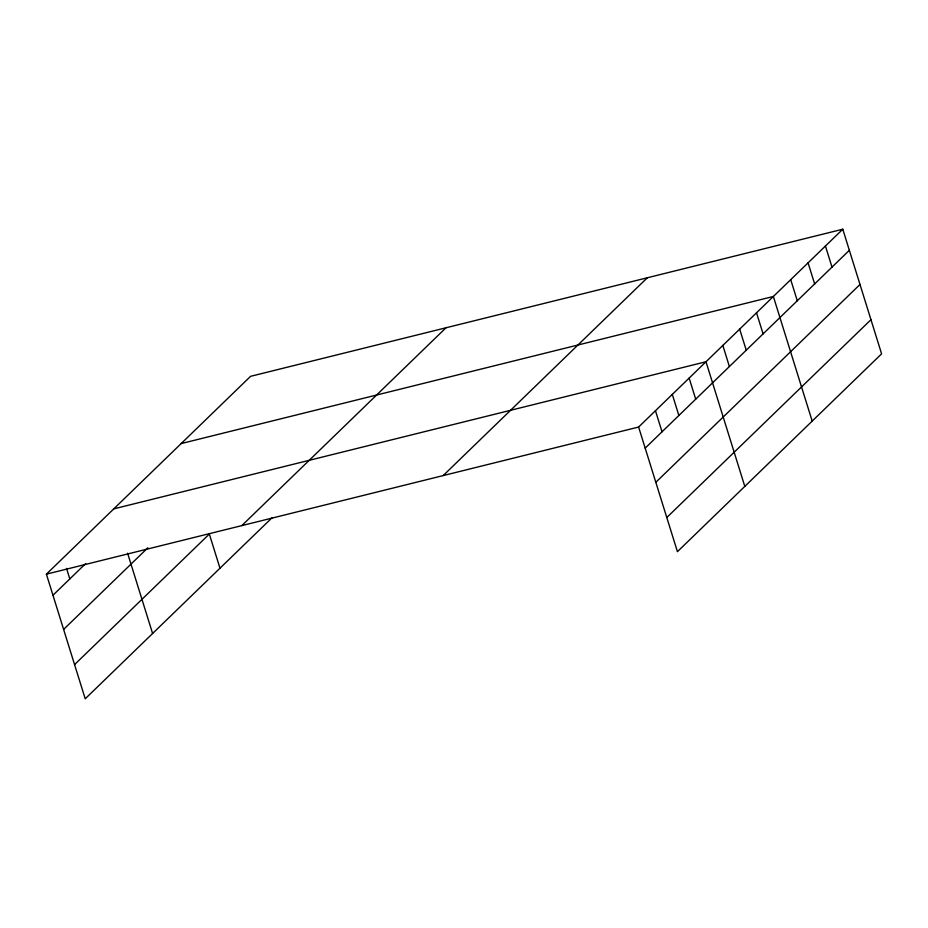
<?xml version="1.0" encoding="UTF-8"?>
<svg xmlns="http://www.w3.org/2000/svg" width="928" height="928" viewBox="0 0 928 928"><rect width="100%" height="100%" fill="white"/><g stroke="black" fill="none" stroke-linecap="round" stroke-linejoin="round"><path stroke-width="1.39" d="M272.032 517.778L85.214 698.784L46.4 574.154L250.572 376.327L842.786 229.216L881.6 353.846L677.428 551.673L638.615 427.042L842.786 229.216M52.966 595.242L85.666 563.563M63.614 629.416L147.83 547.81M74.576 664.61L209.334 534.052L219.971 568.214M241.825 525.608L445.997 327.781M443.178 475.588L647.35 277.762M645.18 448.131L849.352 250.305M655.818 482.305L859.989 284.478M666.791 517.511L870.963 319.684M181.157 443.584L773.36 296.473L812.186 421.103M113.773 508.869L705.988 361.758L744.801 486.388M46.4 574.154L638.615 427.042M825.433 246.036L831.998 267.125M808.068 262.844L814.645 283.945M790.714 279.664L797.291 300.753M756.517 312.794L763.094 333.894M739.674 329.115L746.24 350.216M722.831 345.436L729.396 366.537M689.144 378.079L695.71 399.179M672.301 394.4L678.867 415.489M655.458 410.721L662.024 431.81M127.588 553.192L152.598 633.499M66.526 568.377L69.809 578.921"/></g></svg>
